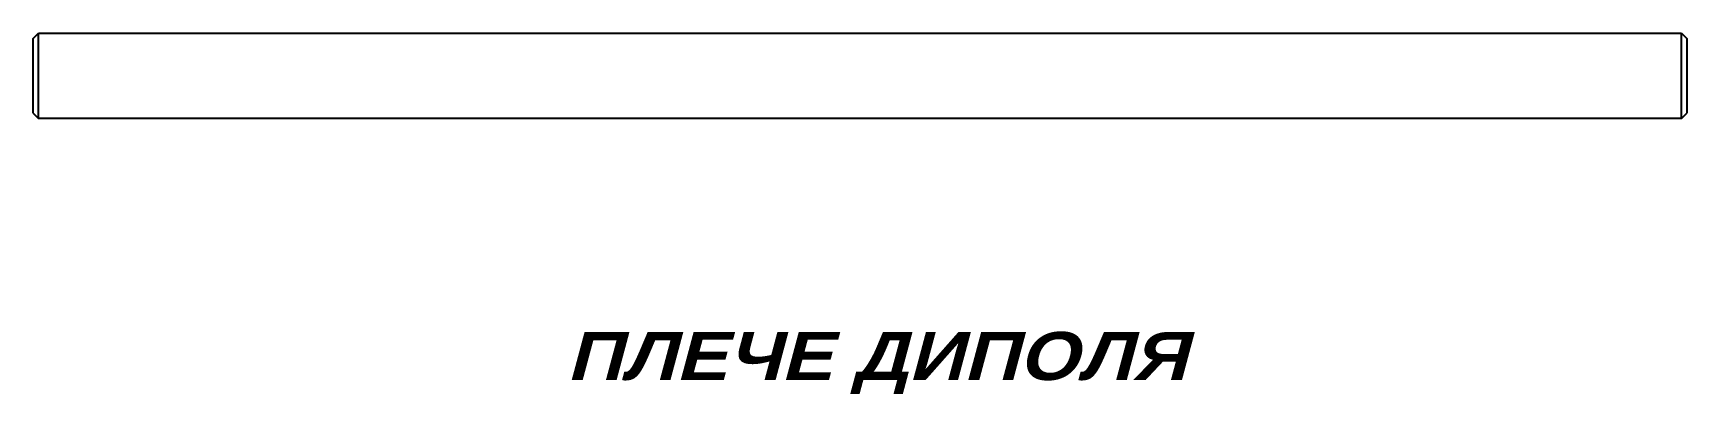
# Model space of a CAD drawing. Header units: millimetres. Extents: x 0 to 155, y -26 to 8.
import ezdxf

# ---------------------------------------------------------------- set-up
doc = ezdxf.new("R2010")
doc.units = ezdxf.units.MM
doc.layers.get('0').update_dxf_attribs({"color": 18, "lineweight": 25, "true_color": 0x000000})
doc.styles.add('textstyle3', font='YuGothR.ttc')

msp = doc.modelspace()

# ---------------------------------------------------------------- linework, layer by layer
for p, q in [((0, 7.5), (0.5, 8)), ((0.5, 8), (154.5, 8)), ((0.5, 0), (0.5, 8)), ((154.5, 8), (155, 7.5)), ((154.5, 0), (154.5, 8)), ((0, 0.5), (0, 7.5)), ((155, 7.5), (155, 0.5)), ((0, 0.5), (0.5, 0)), ((154.5, 0), (0.5, 0)), ((154.5, 0), (155, 0.5))]:
    msp.add_line(p, q)

# ---------------------------------------------------------------- texts
at = {"insert": (50, -20), "char_height": 6, "attachment_point": 1, "style": 'textstyle3'}
msp.add_mtext('\\fArial Black|b0|i1|c0|p0;\\H4.5;ПЛЕЧЕ ДИПОЛЯ', dxfattribs=at)

doc.saveas('drawing.dxf')
